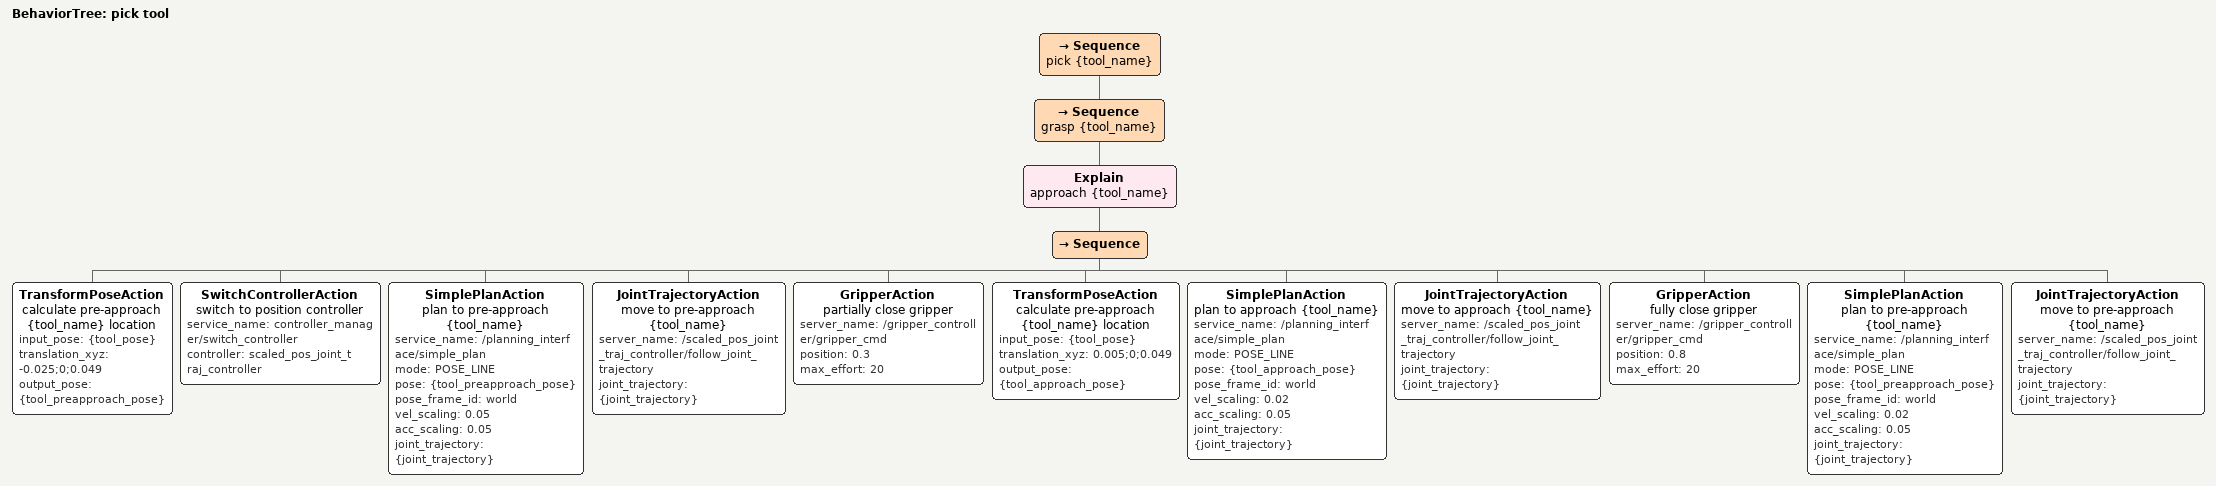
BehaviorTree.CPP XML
<root BTCPP_format="4">
    <!--
    inputs:
      - tool_name
      - tool_pose
  -->
    <BehaviorTree ID="pick tool">

        <Sequence name="pick {tool_name}">
                <Sequence name="grasp {tool_name}">
                    <Explain name="approach {tool_name}">
                        <Sequence>
                            <!-- calculate approach tool-->
                            <TransformPoseAction
                                name="calculate pre-approach {tool_name} location"
                                input_pose="{tool_pose}"
                                translation_xyz="-0.025;0;0.049"
                                output_pose="{tool_preapproach_pose}"
                            />

                            <!-- position control -->
                            <SwitchControllerAction
                                name="switch to position controller"
                                service_name="controller_manager/switch_controller"
                                controller="scaled_pos_joint_traj_controller"
                            />
                            <!-- plan to approach latch -->
                            <SimplePlanAction
                                name="plan to pre-approach {tool_name}"
                                service_name="/planning_interface/simple_plan"
                                mode="POSE_LINE"
                                pose="{tool_preapproach_pose}"
                                pose_frame_id="world"
                                vel_scaling="0.05"
                                acc_scaling="0.05"
                                joint_trajectory="{joint_trajectory}"
                            />
                            <!-- move to approach -->
                            <JointTrajectoryAction
                                name="move to pre-approach {tool_name}"
                                server_name="/scaled_pos_joint_traj_controller/follow_joint_trajectory"
                                joint_trajectory="{joint_trajectory}"
                            />

                            <GripperAction
                                name="partially close gripper"
                                server_name="/gripper_controller/gripper_cmd"
                                position="0.3"
                                max_effort="20"
                            />

                            <!-- calculate approach tool-->
                            <TransformPoseAction
                                name="calculate pre-approach {tool_name} location"
                                input_pose="{tool_pose}"
                                translation_xyz="0.005;0;0.049"
                                output_pose="{tool_approach_pose}"
                            />

                            <!-- plan to approach latch -->
                            <SimplePlanAction
                                name="plan to approach {tool_name}"
                                service_name="/planning_interface/simple_plan"
                                mode="POSE_LINE"
                                pose="{tool_approach_pose}"
                                pose_frame_id="world"
                                vel_scaling="0.02"
                                acc_scaling="0.05"
                                joint_trajectory="{joint_trajectory}"
                            />
                            <!-- move to approach -->
                            <JointTrajectoryAction
                                name="move to approach {tool_name}"
                                server_name="/scaled_pos_joint_traj_controller/follow_joint_trajectory"
                                joint_trajectory="{joint_trajectory}"
                            />

                            <GripperAction
                                name="fully close gripper"
                                server_name="/gripper_controller/gripper_cmd"
                                position="0.8"
                                max_effort="20"
                            />

                            <!-- retract to preapproach position-->
                            <SimplePlanAction
                                name="plan to pre-approach {tool_name}"
                                service_name="/planning_interface/simple_plan"
                                mode="POSE_LINE"
                                pose="{tool_preapproach_pose}"
                                pose_frame_id="world"
                                vel_scaling="0.02"
                                acc_scaling="0.05"
                                joint_trajectory="{joint_trajectory}"
                            />
                            <JointTrajectoryAction
                                name="move to pre-approach {tool_name}"
                                server_name="/scaled_pos_joint_traj_controller/follow_joint_trajectory"
                                joint_trajectory="{joint_trajectory}"
                            />
                        </Sequence>
                    </Explain>
                </Sequence>
        </Sequence>
    </BehaviorTree>

</root>
